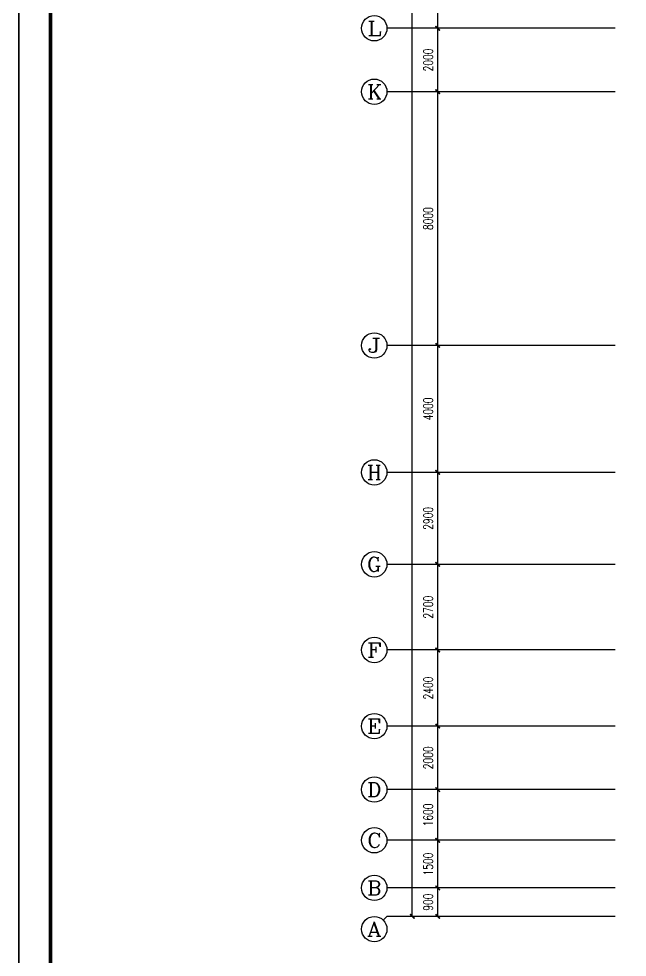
# Model space of a CAD drawing. Extents: x 190999 to 918899, y -200814 to 215286.
# Drawn here: x 750699 to 769878, y 56018 to 85604 of the extents above; entities that cross this region are included whole.
import ezdxf
from ezdxf.enums import TextEntityAlignment as Align

# ---------------------------------------------------------------- set-up
doc = ezdxf.new("R2010")
doc.units = 0
doc.header["$LTSCALE"] = 1000
doc.header["$MEASUREMENT"] = 0
doc.layers.get('Defpoints').update_dxf_attribs({"color": 1})
for name, color, linetype in [('AXIS', 3, 'Continuous'), ('AXIS_TEXT', 7, 'Continuous'), ('图框', 189, 'Continuous')]:
    doc.layers.add(name, color=color, linetype=linetype)
doc.styles.add('_TCH_AXIS', font='COMPLEX', dxfattribs={"bigfont": 'GBCBIG'})
doc.styles.add('COMPLEX', font='COMPLEX')
doc.styles.add('DIM_FONT', font='SIMPLEX', dxfattribs={"width": 0.7, "bigfont": 'GBCBIG'})
doc.dimstyles.new('DIMN', dxfattribs={"dimtxt": 300, "dimasz": 100, "dimexe": 250, "dimexo": 300, "dimgap": 150, "dimtad": 1, "dimdec": 0, "dimzin": 0, "dimdsep": 46, "dimtxsty": 'DIM_FONT', "dimblk": 'ARCHTICK', "dimcen": 0.09, "dimclrt": 7, "dimazin": 2, "dimtfac": 1, "dimtdec": 0, "dimtix": 1, "dimtmove": 2, "dimatfit": 3, "dimfxl": 0, "dimtolj": 1, "dimtzin": 0, "dimarcsym": 0})

# ---------------------------------------------------------------- blocks, each defined once
blk = doc.blocks.new('TJAD_TK_A0')
at = {"layer": '图框'}
for p, q in [((2162, 399.3), (973, 399.3)), ((973, -441.7), (2162, -441.7))]:
    blk.add_line(p, q, dxfattribs=at)
at = {"layer": '图框', "const_width": 1.2}
blk.add_lwpolyline([(2152, -431.7), (2152, 389.3), (998, 389.3), (998, -431.7)], close=True, dxfattribs=at)
blk = doc.blocks.new('_ArchTick')
at = {"const_width": 0.5}
blk.add_lwpolyline([(-0.7, -0.7), (0.7, 0.7)], dxfattribs=at)
blk = doc.blocks.new('*D578')
at = {"layer": 'AXIS', "color": 0, "lineweight": -2}
for p, q in [((764699, 58204), (763654, 58204)), ((763904, 57304), (763904, 58204)), ((764699, 57304), (763654, 57304))]:
    blk.add_line(p, q, dxfattribs=at)
at = {"layer": 'Defpoints', "color": 0}
for p in [(763904, 58204), (764999, 58204), (764999, 57304)]:
    blk.add_point(p, dxfattribs=at)
at = {"layer": 'AXIS', "color": 0, "lineweight": -2, "xscale": 100, "yscale": 100, "zscale": 100}
for p, rotation in [((763904, 58204), 90), ((763904, 57304), 270)]:
    blk.add_blockref('_ArchTick', p, dxfattribs=dict(at, rotation=rotation))
at = {"layer": 'AXIS', "color": 7, "insert": (763604, 57754), "char_height": 300, "attachment_point": 5, "rotation": 90, "style": 'DIM_FONT'}
blk.add_mtext('\\A1;900', dxfattribs=at)
blk = doc.blocks.new('*D579')
at = {"layer": 'AXIS', "color": 0, "lineweight": -2}
for p, q in [((764699, 59704), (763654, 59704)), ((763904, 58204), (763904, 59704)), ((764699, 58204), (763654, 58204))]:
    blk.add_line(p, q, dxfattribs=at)
at = {"layer": 'Defpoints', "color": 0}
for p in [(763904, 59704), (764999, 59704), (764999, 58204)]:
    blk.add_point(p, dxfattribs=at)
at = {"layer": 'AXIS', "color": 0, "lineweight": -2, "xscale": 100, "yscale": 100, "zscale": 100}
for p, rotation in [((763904, 59704), 90), ((763904, 58204), 270)]:
    blk.add_blockref('_ArchTick', p, dxfattribs=dict(at, rotation=rotation))
at = {"layer": 'AXIS', "color": 7, "insert": (763604, 58954), "char_height": 300, "attachment_point": 5, "rotation": 90, "style": 'DIM_FONT'}
blk.add_mtext('\\A1;1500', dxfattribs=at)
blk = doc.blocks.new('*D580')
at = {"layer": 'AXIS', "color": 0, "lineweight": -2}
for p, q in [((764699, 61304), (763654, 61304)), ((763904, 59704), (763904, 61304)), ((764699, 59704), (763654, 59704))]:
    blk.add_line(p, q, dxfattribs=at)
at = {"layer": 'Defpoints', "color": 0}
for p in [(763904, 61304), (764999, 61304), (764999, 59704)]:
    blk.add_point(p, dxfattribs=at)
at = {"layer": 'AXIS', "color": 0, "lineweight": -2, "xscale": 100, "yscale": 100, "zscale": 100}
for p, rotation in [((763904, 61304), 90), ((763904, 59704), 270)]:
    blk.add_blockref('_ArchTick', p, dxfattribs=dict(at, rotation=rotation))
at = {"layer": 'AXIS', "color": 7, "insert": (763604, 60504), "char_height": 300, "attachment_point": 5, "rotation": 90, "style": 'DIM_FONT'}
blk.add_mtext('\\A1;1600', dxfattribs=at)
blk = doc.blocks.new('*D581')
at = {"layer": 'AXIS', "color": 0, "lineweight": -2}
for p, q in [((764699, 63304), (763654, 63304)), ((763904, 61304), (763904, 63304)), ((764699, 61304), (763654, 61304))]:
    blk.add_line(p, q, dxfattribs=at)
at = {"layer": 'Defpoints', "color": 0}
for p in [(763904, 63304), (764999, 63304), (764999, 61304)]:
    blk.add_point(p, dxfattribs=at)
at = {"layer": 'AXIS', "color": 0, "lineweight": -2, "xscale": 100, "yscale": 100, "zscale": 100}
for p, rotation in [((763904, 63304), 90), ((763904, 61304), 270)]:
    blk.add_blockref('_ArchTick', p, dxfattribs=dict(at, rotation=rotation))
at = {"layer": 'AXIS', "color": 7, "insert": (763604, 62304), "char_height": 300, "attachment_point": 5, "rotation": 90, "style": 'DIM_FONT'}
blk.add_mtext('\\A1;2000', dxfattribs=at)
blk = doc.blocks.new('*D582')
at = {"layer": 'AXIS', "color": 0, "lineweight": -2}
for p, q in [((764699, 65704), (763654, 65704)), ((763904, 63304), (763904, 65704)), ((764699, 63304), (763654, 63304))]:
    blk.add_line(p, q, dxfattribs=at)
at = {"layer": 'Defpoints', "color": 0}
for p in [(763904, 65704), (764999, 65704), (764999, 63304)]:
    blk.add_point(p, dxfattribs=at)
at = {"layer": 'AXIS', "color": 0, "lineweight": -2, "xscale": 100, "yscale": 100, "zscale": 100}
for p, rotation in [((763904, 65704), 90), ((763904, 63304), 270)]:
    blk.add_blockref('_ArchTick', p, dxfattribs=dict(at, rotation=rotation))
at = {"layer": 'AXIS', "color": 7, "insert": (763604, 64504), "char_height": 300, "attachment_point": 5, "rotation": 90, "style": 'DIM_FONT'}
blk.add_mtext('\\A1;2400', dxfattribs=at)
blk = doc.blocks.new('*D583')
at = {"layer": 'AXIS', "color": 0, "lineweight": -2}
for p, q in [((764699, 68404), (763654, 68404)), ((763904, 65704), (763904, 68404)), ((764699, 65704), (763654, 65704))]:
    blk.add_line(p, q, dxfattribs=at)
at = {"layer": 'Defpoints', "color": 0}
for p in [(763904, 68404), (764999, 68404), (764999, 65704)]:
    blk.add_point(p, dxfattribs=at)
at = {"layer": 'AXIS', "color": 0, "lineweight": -2, "xscale": 100, "yscale": 100, "zscale": 100}
for p, rotation in [((763904, 68404), 90), ((763904, 65704), 270)]:
    blk.add_blockref('_ArchTick', p, dxfattribs=dict(at, rotation=rotation))
at = {"layer": 'AXIS', "color": 7, "insert": (763604, 67054), "char_height": 300, "attachment_point": 5, "rotation": 90, "style": 'DIM_FONT'}
blk.add_mtext('\\A1;2700', dxfattribs=at)
blk = doc.blocks.new('*D584')
at = {"layer": 'AXIS', "color": 0, "lineweight": -2}
for p, q in [((764699, 71304), (763654, 71304)), ((763904, 68404), (763904, 71304)), ((764699, 68404), (763654, 68404))]:
    blk.add_line(p, q, dxfattribs=at)
at = {"layer": 'Defpoints', "color": 0}
for p in [(763904, 71304), (764999, 71304), (764999, 68404)]:
    blk.add_point(p, dxfattribs=at)
at = {"layer": 'AXIS', "color": 0, "lineweight": -2, "xscale": 100, "yscale": 100, "zscale": 100}
for p, rotation in [((763904, 71304), 90), ((763904, 68404), 270)]:
    blk.add_blockref('_ArchTick', p, dxfattribs=dict(at, rotation=rotation))
at = {"layer": 'AXIS', "color": 7, "insert": (763604, 69854), "char_height": 300, "attachment_point": 5, "rotation": 90, "style": 'DIM_FONT'}
blk.add_mtext('\\A1;2900', dxfattribs=at)
blk = doc.blocks.new('*D585')
at = {"layer": 'AXIS', "color": 0, "lineweight": -2}
for p, q in [((764699, 75304), (763654, 75304)), ((763904, 71304), (763904, 75304)), ((764699, 71304), (763654, 71304))]:
    blk.add_line(p, q, dxfattribs=at)
at = {"layer": 'Defpoints', "color": 0}
for p in [(763904, 75304), (764999, 75304), (764999, 71304)]:
    blk.add_point(p, dxfattribs=at)
at = {"layer": 'AXIS', "color": 0, "lineweight": -2, "xscale": 100, "yscale": 100, "zscale": 100}
for p, rotation in [((763904, 75304), 90), ((763904, 71304), 270)]:
    blk.add_blockref('_ArchTick', p, dxfattribs=dict(at, rotation=rotation))
at = {"layer": 'AXIS', "color": 7, "insert": (763604, 73304), "char_height": 300, "attachment_point": 5, "rotation": 90, "style": 'DIM_FONT'}
blk.add_mtext('\\A1;4000', dxfattribs=at)
blk = doc.blocks.new('*D586')
at = {"layer": 'AXIS', "color": 0, "lineweight": -2}
for p, q in [((764699, 83304), (763654, 83304)), ((763904, 75304), (763904, 83304)), ((764699, 75304), (763654, 75304))]:
    blk.add_line(p, q, dxfattribs=at)
at = {"layer": 'Defpoints', "color": 0}
for p in [(763904, 83304), (764999, 83304), (764999, 75304)]:
    blk.add_point(p, dxfattribs=at)
at = {"layer": 'AXIS', "color": 0, "lineweight": -2, "xscale": 100, "yscale": 100, "zscale": 100}
for p, rotation in [((763904, 83304), 90), ((763904, 75304), 270)]:
    blk.add_blockref('_ArchTick', p, dxfattribs=dict(at, rotation=rotation))
at = {"layer": 'AXIS', "color": 7, "insert": (763604, 79304), "char_height": 300, "attachment_point": 5, "rotation": 90, "style": 'DIM_FONT'}
blk.add_mtext('\\A1;8000', dxfattribs=at)
blk = doc.blocks.new('*D587')
at = {"layer": 'AXIS', "color": 0, "lineweight": -2}
for p, q in [((764699, 85304), (763654, 85304)), ((763904, 83304), (763904, 85304)), ((764699, 83304), (763654, 83304))]:
    blk.add_line(p, q, dxfattribs=at)
at = {"layer": 'Defpoints', "color": 0}
for p in [(763904, 85304), (764999, 85304), (764999, 83304)]:
    blk.add_point(p, dxfattribs=at)
at = {"layer": 'AXIS', "color": 0, "lineweight": -2, "xscale": 100, "yscale": 100, "zscale": 100}
for p, rotation in [((763904, 85304), 90), ((763904, 83304), 270)]:
    blk.add_blockref('_ArchTick', p, dxfattribs=dict(at, rotation=rotation))
at = {"layer": 'AXIS', "color": 7, "insert": (763604, 84304), "char_height": 300, "attachment_point": 5, "rotation": 90, "style": 'DIM_FONT'}
blk.add_mtext('\\A1;2000', dxfattribs=at)
blk = doc.blocks.new('*D588')
at = {"layer": 'AXIS', "color": 0, "lineweight": -2}
for p, q in [((764699, 89304), (763654, 89304)), ((763904, 85304), (763904, 89304)), ((764699, 85304), (763654, 85304))]:
    blk.add_line(p, q, dxfattribs=at)
at = {"layer": 'Defpoints', "color": 0}
for p in [(763904, 89304), (764999, 89304), (764999, 85304)]:
    blk.add_point(p, dxfattribs=at)
at = {"layer": 'AXIS', "color": 0, "lineweight": -2, "xscale": 100, "yscale": 100, "zscale": 100}
for p, rotation in [((763904, 89304), 90), ((763904, 85304), 270)]:
    blk.add_blockref('_ArchTick', p, dxfattribs=dict(at, rotation=rotation))
at = {"layer": 'AXIS', "color": 7, "insert": (763604, 87304), "char_height": 300, "attachment_point": 5, "rotation": 90, "style": 'DIM_FONT'}
blk.add_mtext('\\A1;4000', dxfattribs=at)
blk = doc.blocks.new('*D605')
at = {"layer": 'AXIS', "color": 0, "lineweight": -2}
for p, q in [((764699, 145304), (762854, 145304)), ((763104, 57304), (763104, 145304)), ((764699, 57304), (762854, 57304))]:
    blk.add_line(p, q, dxfattribs=at)
at = {"layer": 'Defpoints', "color": 0}
for p in [(763104, 145304), (764999, 145304), (764999, 57304)]:
    blk.add_point(p, dxfattribs=at)
at = {"layer": 'AXIS', "color": 0, "lineweight": -2, "xscale": 100, "yscale": 100, "zscale": 100}
for p, rotation in [((763104, 145304), 90), ((763104, 57304), 270)]:
    blk.add_blockref('_ArchTick', p, dxfattribs=dict(at, rotation=rotation))
at = {"layer": 'AXIS', "color": 7, "insert": (762804, 101304), "char_height": 300, "attachment_point": 5, "rotation": 90, "style": 'DIM_FONT'}
blk.add_mtext('\\A1;88000', dxfattribs=at)
blk = doc.blocks.new('_AXISO')
blk.add_circle((0, 0), 0.5)
at = {"layer": 'AXIS_TEXT', "style": 'COMPLEX', "width": 1.041667}
blk.add_attdef('A', text='', height=0.56, dxfattribs=at).set_placement((-0.25, -0.28), (0.25, -0.28), align=Align.FIT)

msp = doc.modelspace()

# ---------------------------------------------------------------- linework, layer by layer
at = {"layer": 'AXIS'}
for p, q in [((769498.5, 85303.7), (762304.1, 85303.7)), ((769498.5, 83303.7), (762304.1, 83303.7)), ((769498.5, 75303.7), (762304.1, 75303.7)), ((769498.5, 71303.7), (762304.1, 71303.7)), ((769498.5, 68403.7), (762304.1, 68403.7)), ((769498.5, 65703.7), (762304.1, 65703.7)), ((769498.5, 63303.7), (762304.1, 63303.7)), ((769498.5, 61303.7), (762304.1, 61303.7)), ((769498.5, 59703.7), (762304.1, 59703.7)), ((769498.5, 58203.7), (762304.1, 58203.7)), ((762186.9, 57186.5), (762304.1, 57303.7)), ((769498.5, 57303.7), (762304.1, 57303.7))]:
    msp.add_line(p, q, dxfattribs=at)

# ---------------------------------------------------------------- block references
ref = msp.add_blockref('_AXISO', (761904.1, 85303.7), dxfattribs=dict(at, xscale=800, yscale=800, zscale=800))
ref.add_attrib('A', 'L', dxfattribs={"layer": 'AXIS_TEXT', "height": 452.5, "style": '_TCH_AXIS', "width": 1.4}).set_placement((761677.8, 85077.4), (762130.4, 85077.4), align=Align.FIT)
ref = msp.add_blockref('_AXISO', (761904.1, 83303.7), dxfattribs=dict(at, xscale=800, yscale=800, zscale=800))
ref.add_attrib('A', 'K', dxfattribs={"layer": 'AXIS_TEXT', "height": 452.5, "style": '_TCH_AXIS', "width": 1.105263}).set_placement((761677.8, 83077.4), (762130.4, 83077.4), align=Align.FIT)
ref = msp.add_blockref('_AXISO', (761904.1, 75303.7), dxfattribs=dict(at, xscale=800, yscale=800, zscale=800))
ref.add_attrib('A', 'J', dxfattribs={"layer": 'AXIS_TEXT', "height": 452.5, "style": '_TCH_AXIS', "width": 1.909091}).set_placement((761677.8, 75077.4), (762130.4, 75077.4), align=Align.FIT)
ref = msp.add_blockref('_AXISO', (761904.1, 71303.7), dxfattribs=dict(at, xscale=800, yscale=800, zscale=800))
ref.add_attrib('A', 'H', dxfattribs={"layer": 'AXIS_TEXT', "height": 452.5, "style": '_TCH_AXIS', "width": 1.05}).set_placement((761677.8, 71077.4), (762130.4, 71077.4), align=Align.FIT)
ref = msp.add_blockref('_AXISO', (761904.1, 68403.7), dxfattribs=dict(at, xscale=800, yscale=800, zscale=800))
ref.add_attrib('A', 'G', dxfattribs={"layer": 'AXIS_TEXT', "height": 452.5, "style": '_TCH_AXIS', "width": 1.166667}).set_placement((761677.8, 68177.4), (762130.4, 68177.4), align=Align.FIT)
ref = msp.add_blockref('_AXISO', (761904.1, 65703.7), dxfattribs=dict(at, xscale=800, yscale=800, zscale=800))
ref.add_attrib('A', 'F', dxfattribs={"layer": 'AXIS_TEXT', "height": 452.5, "style": '_TCH_AXIS', "width": 1.3125}).set_placement((761677.8, 65477.4), (762130.4, 65477.4), align=Align.FIT)
ref = msp.add_blockref('_AXISO', (761904.1, 63303.7), dxfattribs=dict(at, xscale=800, yscale=800, zscale=800))
ref.add_attrib('A', 'E', dxfattribs={"layer": 'AXIS_TEXT', "height": 452.5, "style": '_TCH_AXIS', "width": 1.3125}).set_placement((761677.8, 63077.4), (762130.4, 63077.4), align=Align.FIT)
ref = msp.add_blockref('_AXISO', (761904.1, 61303.7), dxfattribs=dict(at, xscale=800, yscale=800, zscale=800))
ref.add_attrib('A', 'D', dxfattribs={"layer": 'AXIS_TEXT', "height": 452.5, "style": '_TCH_AXIS', "width": 1.235294}).set_placement((761677.8, 61077.4), (762130.4, 61077.4), align=Align.FIT)
ref = msp.add_blockref('_AXISO', (761904.1, 59703.7), dxfattribs=dict(at, xscale=800, yscale=800, zscale=800))
ref.add_attrib('A', 'C', dxfattribs={"layer": 'AXIS_TEXT', "height": 452.5, "style": '_TCH_AXIS', "width": 1.4}).set_placement((761677.8, 59477.4), (762130.4, 59477.4), align=Align.FIT)
ref = msp.add_blockref('_AXISO', (761904.1, 58203.7), dxfattribs=dict(at, xscale=800, yscale=800, zscale=800))
ref.add_attrib('A', 'B', dxfattribs={"layer": 'AXIS_TEXT', "height": 452.5, "style": '_TCH_AXIS', "width": 1.235294}).set_placement((761677.8, 57977.4), (762130.4, 57977.4), align=Align.FIT)
ref = msp.add_blockref('_AXISO', (761904.1, 56903.7), dxfattribs=dict(at, xscale=800, yscale=800, zscale=800))
ref.add_attrib('A', 'A', dxfattribs={"layer": 'AXIS_TEXT', "height": 452.5, "style": '_TCH_AXIS', "width": 1.166667}).set_placement((761677.8, 56677.4), (762130.4, 56677.4), align=Align.FIT)
at = {"layer": '图框', "xscale": 100, "yscale": 100, "zscale": 100, "rotation": 270}
for p in [(710768.8, 253186.5), (794868.8, 253186.5)]:
    msp.add_blockref('TJAD_TK_A0', p, dxfattribs=at)

# ---------------------------------------------------------------- dimensions: what is measured, and where the dimension line sits
at = {"layer": 'AXIS'}
for p1, p2, distance, picture, middle in [((764998.5, 57303.7), (764998.5, 145303.7), 1894.4, '*D605', (762804.1, 101303.7)), ((764998.5, 85303.7), (764998.5, 89303.7), 1094.4, '*D588', (763604.1, 87303.7)), ((764998.5, 83303.7), (764998.5, 85303.7), 1094.4, '*D587', (763604.1, 84303.7)), ((764998.5, 75303.7), (764998.5, 83303.7), 1094.4, '*D586', (763604.1, 79303.7)), ((764998.5, 71303.7), (764998.5, 75303.7), 1094.4, '*D585', (763604.1, 73303.7)), ((764998.5, 68403.7), (764998.5, 71303.7), 1094.4, '*D584', (763604.1, 69853.7)), ((764998.5, 65703.7), (764998.5, 68403.7), 1094.4, '*D583', (763604.1, 67053.7)), ((764998.5, 63303.7), (764998.5, 65703.7), 1094.4, '*D582', (763604.1, 64503.7)), ((764998.5, 61303.7), (764998.5, 63303.7), 1094.4, '*D581', (763604.1, 62303.7)), ((764998.5, 59703.7), (764998.5, 61303.7), 1094.4, '*D580', (763604.1, 60503.7)), ((764998.5, 58203.7), (764998.5, 59703.7), 1094.4, '*D579', (763604.1, 58953.7)), ((764998.5, 57303.7), (764998.5, 58203.7), 1094.4, '*D578', (763604.1, 57753.7))]:
    dim = msp.add_aligned_dim(p1=p1, p2=p2, distance=distance, dimstyle='DIMN', dxfattribs=at)
    dim.commit()
    dim.dimension.update_dxf_attribs({"geometry": picture, "text_midpoint": middle})

doc.saveas('drawing.dxf')
